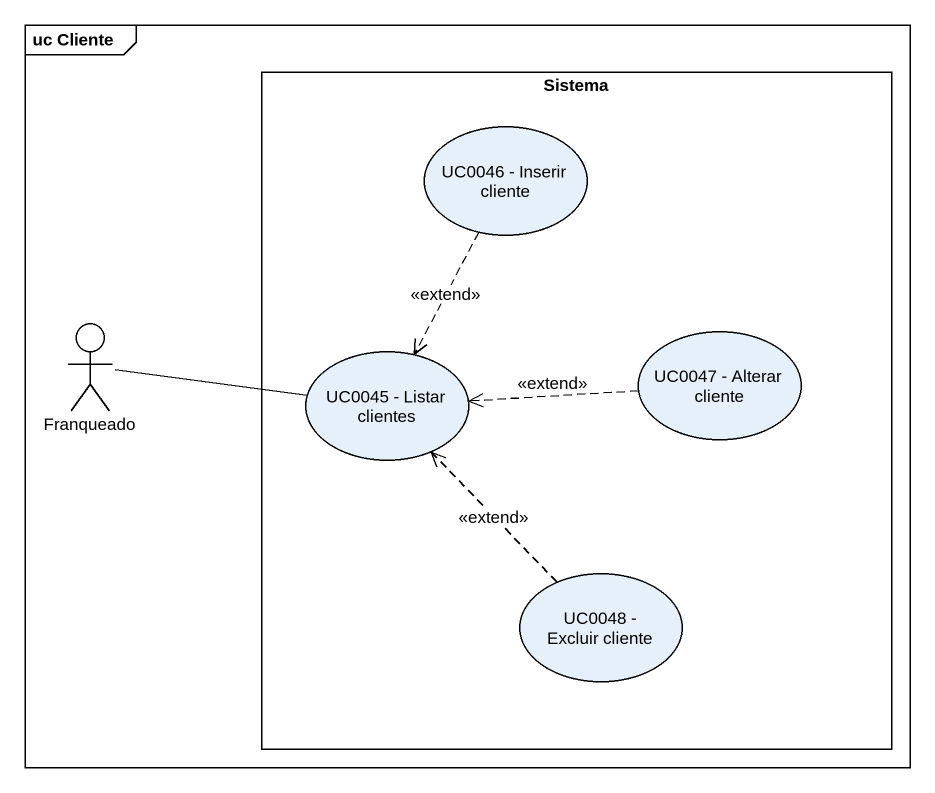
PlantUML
@startuml
mainframe uc Cliente
rectangle Sistema {
  usecase "UC0046 - Inserir cliente" as UC0046_Inserir_cliente
  usecase "UC0045 - Listar clientes" as UC0045_Listar_clientes
  usecase "UC0047 - Alterar cliente" as UC0047_Alterar_cliente
  usecase "UC0048 - Excluir cliente" as UC0048_Excluir_cliente
}
actor Franqueado
UC0046_Inserir_cliente ..> UC0045_Listar_clientes : <<extend>>
Franqueado -right- UC0045_Listar_clientes
UC0047_Alterar_cliente .left.> UC0045_Listar_clientes : <<extend>>
UC0048_Excluir_cliente .up.> UC0045_Listar_clientes : <<extend>>
@enduml
